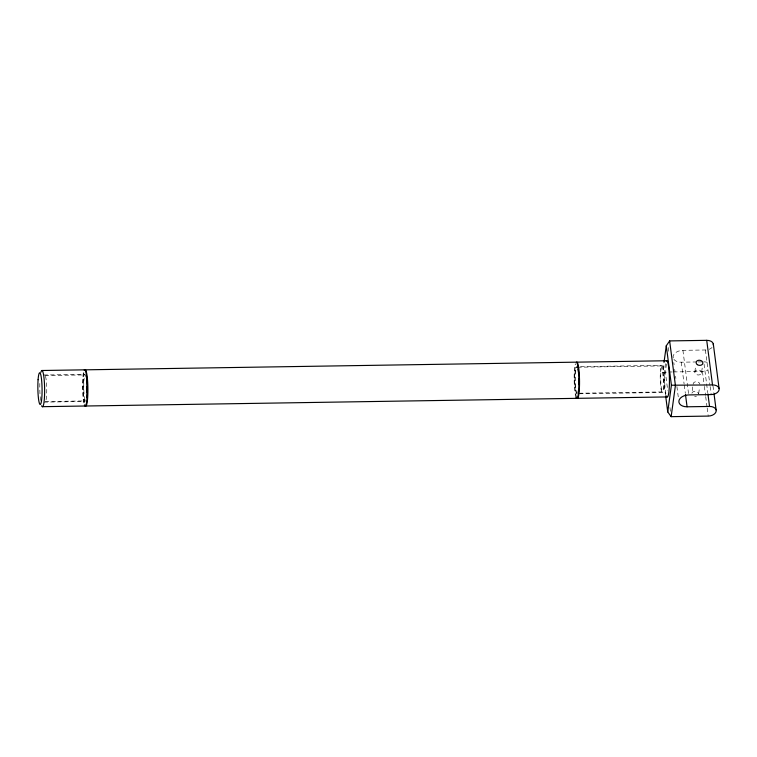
<?xml version="1.0" encoding="UTF-8"?>
<svg xmlns="http://www.w3.org/2000/svg" width="757" height="757" viewBox="0 0 757 757"><rect width="100%" height="100%" fill="white"/><g stroke="black" fill="none" stroke-linecap="round" stroke-linejoin="round"><path stroke-width="0.57" stroke-dasharray="3.79 2.84" d="M665.621 395.674L662.612 372.463L664.05 362.016M666.453 363.994L665.337 372.065L667.721 390.357M668.204 351.305L668.999 345.533M692.75 386.903L691.86 393.328A3.397 2.555 7.8 0 1 695.314 391.388A3.397 2.555 7.8 0 1 698.579 393.886M694.831 371.819L695.569 366.464M698.702 393.489L699.582 387.054M701.512 373.05A3.397 2.555 7.8 0 0 696.979 369.965A3.397 2.555 7.8 0 0 696.024 374.289A3.397 2.555 7.8 0 0 701.512 373.05L702.401 366.625M662.612 372.463L667.655 372.028M673.2 357.938A9.075 5.867 -7.4 0 1 682.918 350.33L705.392 349.98A7.371 4.769 -7.4 0 0 707.303 349.791M673.9 359.348A9.075 5.867 -7.4 0 0 681.281 362.196L697.008 361.95M698.134 361.931L702.628 361.865M43.821 374.989L84.841 374.355M580.543 366.625L662.441 365.347M44.947 375.538L84.245 374.933M577.648 367.23L661.883 365.915M668.819 372.009L672.292 371.961M673.456 371.942L702.42 371.488A7.371 4.769 -7.4 0 0 707.786 369.993M45.098 401.551L85.55 400.917M578.963 393.224L662.034 391.927A13.039 1.722 89.1 0 0 663.425 373.239A13.039 1.722 89.1 0 0 660.416 371.602A13.039 1.722 89.1 0 0 662.034 391.927M43.972 402.128L84.992 401.494A13.607 1.798 89.1 0 1 83.109 385.171A13.607 1.798 89.1 0 1 85.304 375.075M579.531 393.772L662.593 392.486A13.607 1.798 89.1 0 0 664.05 372.983A13.607 1.798 89.1 0 0 660.908 371.271A13.607 1.798 89.1 0 0 662.593 392.486M712.99 385.89L713.879 392.751M705.392 349.98L709.99 385.427M710.142 386.572L711.183 394.577M704.048 364.136L707.767 392.722M702.42 371.488L704.209 385.209M704.351 386.354L705.543 395.495M705.694 396.64L707.029 406.935M707.18 408.08L708.221 416.085M682.918 350.33L688.558 393.782M681.281 362.196L684.101 383.922M684.252 385.067L685.293 393.072M673.796 362.508L674.09 364.798M674.686 369.369L674.979 371.659M675.575 376.229L675.878 378.519M676.909 386.524L678.395 397.955M669.945 407.512L670.541 412.082M712.044 347.472A7.371 4.769 -7.4 0 1 709.129 349.28M703.755 361.846A7.371 4.769 -7.4 0 1 707.312 362.433M693.166 384.357A3.397 2.555 7.8 0 1 696.203 381.727A3.397 2.555 7.8 0 1 699.903 384.253M665.895 393.858A18.14 2.403 89.1 0 1 665.715 362.518M576.588 397.378A18.14 2.403 89.1 0 1 574.733 381.301A18.14 2.403 89.1 0 1 575.812 363.918M577.194 393.81A13.607 1.798 89.1 0 1 575.329 381.036A13.607 1.798 89.1 0 1 576.569 366.88M696.402 396.413A3.397 2.555 7.8 0 1 694.661 396.441M40.575 400.453A18.14 2.403 89.1 0 1 39.847 382.635M83.8 402.932A18.14 2.403 89.1 0 1 83.62 371.602M85.096 400.226A13.039 1.722 89.1 0 1 84.197 378.055M576.03 397.387A18.14 2.403 89.1 0 1 574.166 381.31A18.14 2.403 89.1 0 1 575.254 363.928M84.358 402.923A18.14 2.403 89.1 0 1 84.178 371.592M45.401 376.229A13.039 1.722 89.1 0 1 46.754 389.486A13.039 1.722 89.1 0 1 45.543 401.352M577.071 393.053A13.039 1.722 89.1 0 1 574.837 381.017A13.039 1.722 89.1 0 1 576.474 367.249"/><path stroke-width="1.14" d="M664.05 362.016L666.292 345.769L669.633 340.915L706.716 340.338A7.371 4.769 -7.4 0 1 713.359 345.05M671.412 385.218L712.507 384.935A7.371 4.769 -7.4 0 1 719.15 389.637A7.371 4.769 -7.4 0 1 711.183 394.577L688.709 394.927A9.075 5.867 -7.4 0 0 678.897 401.002A9.075 5.867 -7.4 0 0 687.072 406.793L709.546 406.443A7.371 4.769 -7.4 0 1 716.188 411.146A7.371 4.769 -7.4 0 1 708.221 416.085L671.137 416.662L667.731 411.912L671.412 385.218L666.292 345.769M671.137 416.662L675.424 385.512L669.633 340.915M42.108 370.495L84.812 369.832M85.371 369.823L576.446 362.158A18.14 2.403 89.1 0 1 578.963 383.913A18.14 2.403 89.1 0 1 576.03 397.387M577.014 362.149L666.908 360.748M42.316 406.679L85.021 406.017M85.579 406.007L576.654 398.343M577.212 398.333L667.116 396.933M713.283 343.801L719.074 388.398M714.031 393.895L716.113 409.906M706.716 340.338L712.507 384.935M707.909 393.867L709.546 406.443M685.435 394.217L687.072 406.793M665.772 396.829L667.731 411.912M666.283 361.023A18.14 2.403 89.1 0 1 669.434 380.156A18.14 2.403 89.1 0 1 666.491 395.977M576.389 362.433A18.14 2.403 89.1 0 1 579.531 381.556A18.14 2.403 89.1 0 1 576.588 397.378M577.033 366.672A13.607 1.798 89.1 0 1 577.506 367.391M577.951 368.981A13.607 1.798 89.1 0 1 578.641 374.308M578.887 378.85A13.607 1.798 89.1 0 1 578.887 384.707M578.452 390.536A13.607 1.798 89.1 0 1 578.083 392.486M40.916 372.264A18.14 2.403 89.1 0 1 44.597 387.527A18.14 2.403 89.1 0 1 41.682 405.724M84.188 370.107A18.14 2.403 89.1 0 1 87.329 389.23A18.14 2.403 89.1 0 1 84.387 405.061M86.686 386.534A13.607 1.798 89.1 0 1 86.686 392.381M85.853 375.595A13.039 1.722 89.1 0 1 86.279 377.128M86.648 379.389A13.039 1.722 89.1 0 1 86.762 397.775M84.746 370.097A18.14 2.403 89.1 0 1 87.897 389.23A18.14 2.403 89.1 0 1 84.954 405.052M697.358 364.656A3.397 2.555 7.8 0 0 702.846 363.407A3.397 2.555 7.8 0 0 698.304 360.323A3.397 2.555 7.8 0 0 697.358 364.656M38.087 379.711A15.878 2.101 89.1 0 0 40.055 404.456A15.878 2.101 89.1 0 0 41.749 381.698A15.878 2.101 89.1 0 0 38.087 379.711"/></g></svg>
